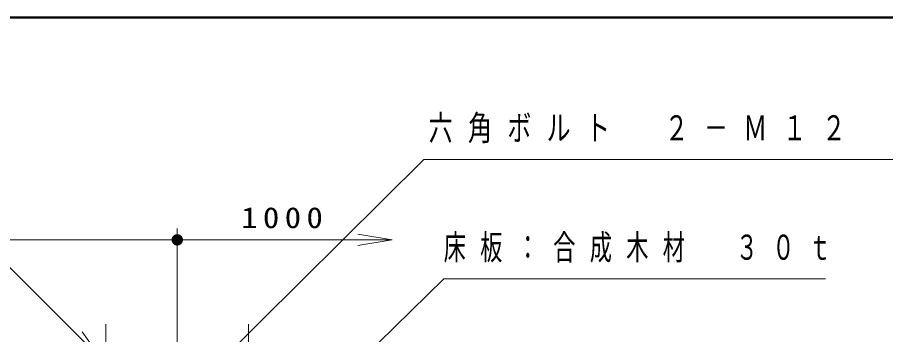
# Model space of a CAD drawing. Units: millimetres on the paper. Extents: x -385 to 0, y -594 to 267.
# Drawn here: x -266.2 to -190.2, y -57.8 to -30 of the extents above; entities that cross this region are included whole.
import ezdxf

# ---------------------------------------------------------------- set-up
doc = ezdxf.new("R2010")
doc.units = ezdxf.units.MM
doc.linetypes.add('USER2', pattern=[6, 3, -1, 1, -1])
doc.layers.add('1_10', color=7, linetype='Continuous', lineweight=25)
doc.layers.add('NAKAMURA図枠', color=7, linetype='Continuous', lineweight=13)
doc.styles.add('ＭＳ ゴシック', font='')
doc.styles.get('ＭＳ ゴシック').set_extended_font_data('MS Gothic')

# ---------------------------------------------------------------- blocks, each defined once
blk = doc.blocks.new('filled_dot')
at = {"color": 0, "linetype": 'Continuous', "lineweight": -2, "const_width": 1.25}
blk.add_lwpolyline([(-0.625, 0, 1), (0.625, 0, 1)], format="xyb", close=True, dxfattribs=at)
blk = doc.blocks.new('open_arrow')
at = {"color": 0, "linetype": 'Continuous', "lineweight": -2}
blk.add_lwpolyline([(7.5, 1.25), (0, 0), (7.5, -1.25)], dxfattribs=at)

msp = doc.modelspace()

# ---------------------------------------------------------------- linework, layer by layer
at = {"layer": '1_10', "lineweight": 13}
for p, q in [((-252.187, -61.754), (-252.187, -48.484)), ((-252.187, -61.754), (-252.187, -48.484)), ((-352.187, -49.484), (-252.187, -49.484)), ((-252.187, -49.484), (-233.368, -49.484)), ((-260.509, -57.54), (-258.741, -60.015))]:
    msp.add_line(p, q, dxfattribs=at)
at = {"layer": '1_10', "linetype": 'USER2', "lineweight": 13}
for p, q in [((-258.437, -83.87), (-258.437, -56.241)), ((-245.937, -83.87), (-245.937, -56.241))]:
    msp.add_line(p, q, dxfattribs=at)
at = {"layer": '1_10', "lineweight": 13}
for points in [[(-252.15, -63.815), (-230.604, -42.452), (-184.705, -42.452)], [(-258.741, -60.015), (-276.06, -42.696), (-336.983, -42.696)], [(-237.417, -61.295), (-228.852, -52.907), (-195.426, -52.907)]]:
    msp.add_lwpolyline(points, dxfattribs=at)
at = {"layer": 'NAKAMURA図枠', "lineweight": 50}
msp.add_line((0, -30), (-385, -30), dxfattribs=at)

# ---------------------------------------------------------------- block references
at = {"layer": '1_10', "lineweight": 13, "rotation": 180}
for name, p, xscale, yscale in [('filled_dot', (-252.187, -49.484), 0.4, 0.4), ('open_arrow', (-233.368, -49.484), 0.399, 0.399)]:
    msp.add_blockref(name, p, dxfattribs=dict(at, xscale=xscale, yscale=yscale))
at = {"layer": '1_10', "lineweight": 13, "xscale": 0.399, "yscale": 0.399}
msp.add_blockref('filled_dot', (-252.187, -49.484), dxfattribs=at)

# ---------------------------------------------------------------- texts
at = {"layer": '1_10', "style": 'ＭＳ ゴシック'}
for s, insert, char_height, attachment_point in [('\\T1.64;\\W0.7;六角ボルト\u3000２－Ｍ１２\u3000ＳＵＳ', (-230.172, -39.802), 2.199, 4), ('\\T1.33;\\W1.15;1000', (-242.778, -48.484), 1.833, 8), ('\\T1.64;\\W0.65;床板：合成木材\u3000３０ｔ', (-228.861, -50.257), 2.199, 4)]:
    msp.add_mtext(s, dxfattribs=dict(at, insert=insert, char_height=char_height, attachment_point=attachment_point))

doc.saveas('drawing.dxf')
